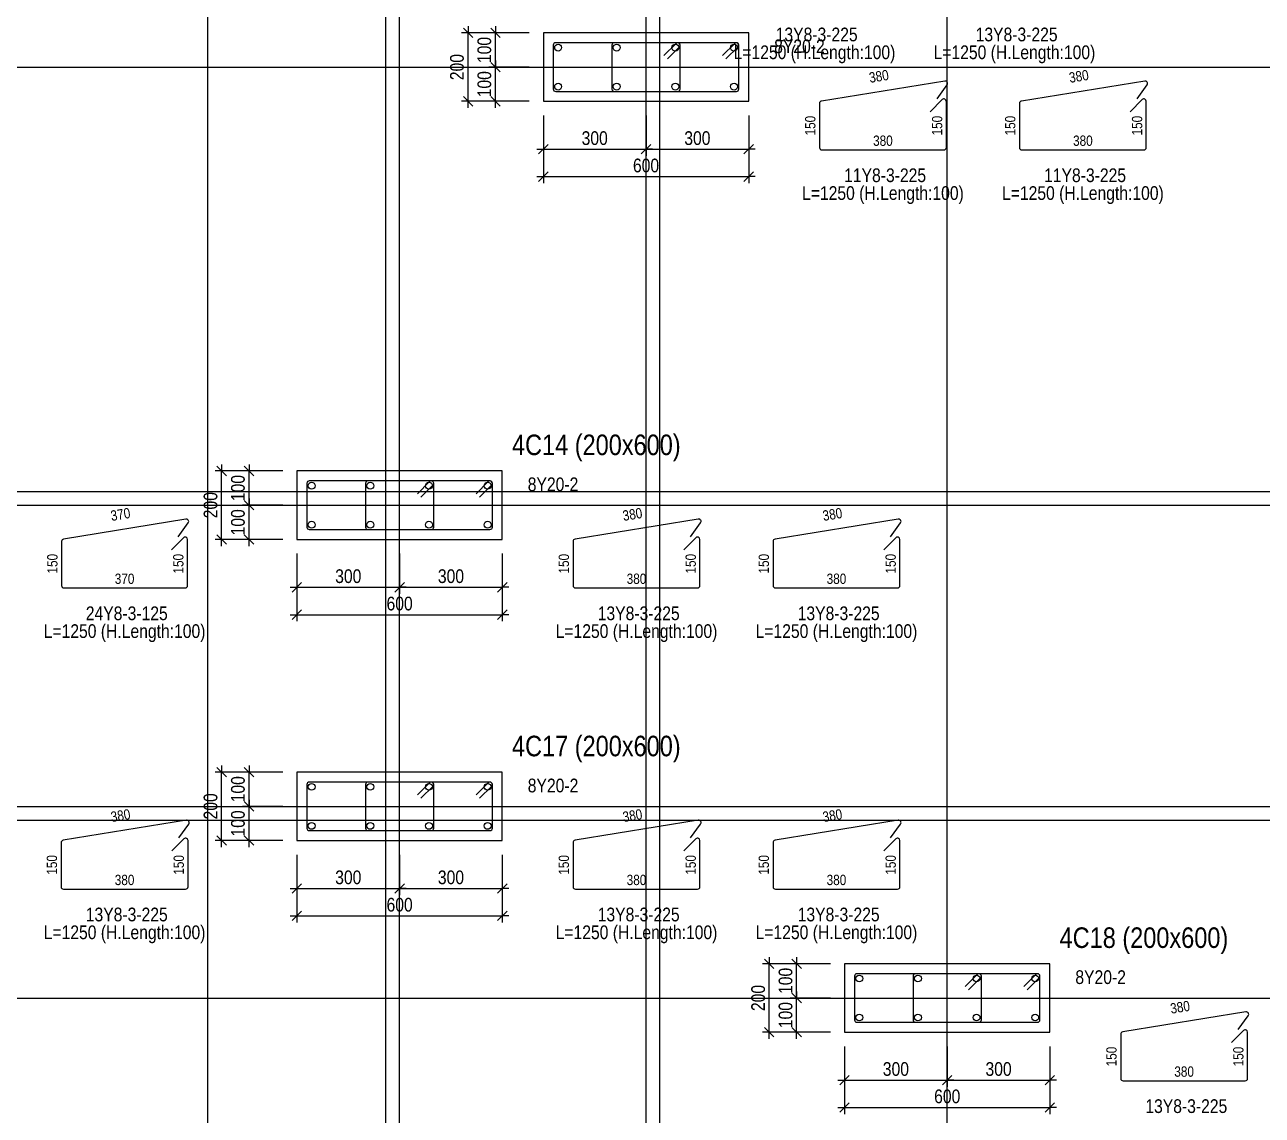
# Model space of a CAD drawing. Extents: x 0 to 206258, y -403073 to 0.
# Drawn here: x 115621 to 124661, y -75644 to -67678 of the extents above; entities that cross this region are included whole.
import ezdxf
from ezdxf.enums import TextEntityAlignment as Align
from ezdxf.lldxf.tags import DXFTag

# ---------------------------------------------------------------- set-up
doc = ezdxf.new("R2010")
doc.units = 0
doc.header["$LTSCALE"] = 1000
for name, color, linetype in [('Axis Line(Dir 1)', 8, 'CENTER2'), ('Axis Line(Dir 2)', 150, 'CENTER2'), ('Column Line(D)', 1, 'Continuous'), ('Dimension Line', 5, 'Continuous'), ('Link Line', 3, 'Continuous'), ('Rebar Length Text', 8, 'Continuous'), ('Rebar Line', 7, 'Continuous'), ('Top Rebar Label', 6, 'Continuous')]:
    doc.layers.add(name, color=color, linetype=linetype)
for name, color, linetype, true_color in [('Column Label(D)', 12, 'Continuous', 0xbd0000), ('Ghost Axis Line', 254, 'Continuous', 0xbebebe), ('Link Label', 94, 'Continuous', 0x008100), ('Link Length Text', 94, 'Continuous', 0x008100)]:
    doc.layers.add(name, color=color, linetype=linetype, true_color=true_color)
doc.styles.add('Column Label(D)', font='ARIALN.TTF', dxfattribs={"height": 150})
doc.styles.add('Dimension Text', font='ARIALN.TTF', dxfattribs={"height": 100})
doc.styles.add('Link Label', font='ARIALN.TTF', dxfattribs={"height": 100})
doc.styles.add('Link Length Text', font='ARIALN.TTF', dxfattribs={"height": 100})
doc.styles.add('Rebar Length Text', font='ARIALN.TTF', dxfattribs={"height": 75})
doc.styles.add('Top Rebar Label', font='ARIALN.TTF', dxfattribs={"height": 100})
tags = doc.linetypes.add('CENTER2', pattern=[1.125, 0.75, -0.125, 0.125, -0.125]).pattern_tags.tags
tags[10:11] = [DXFTag(74, 4), DXFTag(75, 0), DXFTag(340, '0'), DXFTag(46, 0.0), DXFTag(50, 0.0), DXFTag(44, 0.0), DXFTag(45, 0.0)]
tags[8:9] = [DXFTag(74, 4), DXFTag(75, 0), DXFTag(340, '0'), DXFTag(46, 0.0), DXFTag(50, 0.0), DXFTag(44, 0.0), DXFTag(45, 0.0)]
tags[6:7] = [DXFTag(74, 4), DXFTag(75, 0), DXFTag(340, '0'), DXFTag(46, 0.0), DXFTag(50, 0.0), DXFTag(44, 0.0), DXFTag(45, 0.0)]
tags[4:5] = [DXFTag(74, 4), DXFTag(75, 0), DXFTag(340, '0'), DXFTag(46, 0.0), DXFTag(50, 0.0), DXFTag(44, 0.0), DXFTag(45, 0.0)]
doc.dimstyles.new('COLUMNAPP', dxfattribs={"dimtxt": 100, "dimasz": 30, "dimexe": 48.3, "dimexo": 103.5, "dimgap": 30, "dimtad": 1, "dimtoh": 1, "dimdec": 1, "dimlfac": 0.4, "dimdsep": 46, "dimtxsty": 'Dimension Text', "dimblk": 'PCDIM_TICK', "dimcen": 0.09, "dimclrd": 5, "dimclre": 5, "dimclrt": 5, "dimadec": 1, "dimazin": 0, "dimtp": 1, "dimtm": 1, "dimtfac": 1, "dimtdec": 4, "dimtofl": 0, "dimtmove": 0, "dimatfit": 3, "dimfxl": 1, "dimtolj": 1, "dimtzin": 0, "dimarcsym": 0})

# ---------------------------------------------------------------- blocks, each defined once
blk = doc.blocks.new('PCDIM_TICK')
at = {"layer": 'Dimension Line', "color": 0, "transparency": 33554687}
for p, q in [((1.15, 1.15), (-1.15, -1.15)), ((1.61, 0), (0, 0))]:
    blk.add_line(p, q, dxfattribs=at)
blk = doc.blocks.new('*U1761')
at = {"layer": 'Dimension Line', "color": 5, "true_color": 0x0000ff, "transparency": 16777216}
for p, q in [((119409.7, -68341.2), (119409.7, -68636)), ((120159.7, -68341.2), (120159.7, -68636)), ((119409.7, -68587.7), (120159.7, -68587.7))]:
    blk.add_line(p, q, dxfattribs=at)
at = {"layer": 'Dimension Line', "color": 5, "true_color": 0x0000ff, "transparency": 16777216, "xscale": 30, "yscale": 30, "rotation": 180.0000000000004}
blk.add_blockref('PCDIM_TICK', (119409.7, -68587.7), dxfattribs=at)
at = {"layer": 'Dimension Line', "color": 5, "true_color": 0x0000ff, "transparency": 16777216, "xscale": 30, "yscale": 30}
blk.add_blockref('PCDIM_TICK', (120159.7, -68587.7), dxfattribs=at)
at = {"layer": 'Dimension Line', "color": 5, "true_color": 0x0000ff, "transparency": 16777216, "insert": (119784.7, -68557.7), "char_height": 100, "width": 181.501, "attachment_point": 8, "style": 'Dimension Text'}
blk.add_mtext('300', dxfattribs=at)
blk = doc.blocks.new('*U1762')
at = {"layer": 'Dimension Line', "color": 5, "true_color": 0x0000ff, "transparency": 16777216}
for p, q in [((120159.7, -68341.2), (120159.7, -68636)), ((120909.7, -68341.2), (120909.7, -68636)), ((120159.7, -68587.7), (120909.7, -68587.7))]:
    blk.add_line(p, q, dxfattribs=at)
at = {"layer": 'Dimension Line', "color": 5, "true_color": 0x0000ff, "transparency": 16777216, "xscale": 30, "yscale": 30, "rotation": 180.0000000000004}
blk.add_blockref('PCDIM_TICK', (120159.7, -68587.7), dxfattribs=at)
at = {"layer": 'Dimension Line', "color": 5, "true_color": 0x0000ff, "transparency": 16777216, "xscale": 30, "yscale": 30}
blk.add_blockref('PCDIM_TICK', (120909.7, -68587.7), dxfattribs=at)
at = {"layer": 'Dimension Line', "color": 5, "true_color": 0x0000ff, "transparency": 16777216, "insert": (120534.7, -68557.7), "char_height": 100, "width": 181.501, "attachment_point": 8, "style": 'Dimension Text'}
blk.add_mtext('300', dxfattribs=at)
blk = doc.blocks.new('*U1763')
at = {"layer": 'Dimension Line', "color": 5, "true_color": 0x0000ff, "transparency": 16777216}
for p, q in [((119409.7, -68341.2), (119409.7, -68836)), ((120909.7, -68341.2), (120909.7, -68836)), ((119409.7, -68787.7), (120909.7, -68787.7))]:
    blk.add_line(p, q, dxfattribs=at)
at = {"layer": 'Dimension Line', "color": 5, "true_color": 0x0000ff, "transparency": 16777216, "xscale": 30, "yscale": 30, "rotation": 180.0000000000004}
blk.add_blockref('PCDIM_TICK', (119409.7, -68787.7), dxfattribs=at)
at = {"layer": 'Dimension Line', "color": 5, "true_color": 0x0000ff, "transparency": 16777216, "xscale": 30, "yscale": 30}
blk.add_blockref('PCDIM_TICK', (120909.7, -68787.7), dxfattribs=at)
at = {"layer": 'Dimension Line', "color": 5, "true_color": 0x0000ff, "transparency": 16777216, "insert": (120159.7, -68757.7), "char_height": 100, "width": 181.97, "attachment_point": 8, "style": 'Dimension Text'}
blk.add_mtext('600', dxfattribs=at)
blk = doc.blocks.new('*U1764')
at = {"layer": 'Dimension Line', "color": 5, "true_color": 0x0000ff, "transparency": 16777216}
for p, q in [((119306.2, -67987.7), (119011.4, -67987.7)), ((119059.7, -68237.7), (119059.7, -67987.7)), ((119306.2, -68237.7), (119011.4, -68237.7))]:
    blk.add_line(p, q, dxfattribs=at)
at = {"layer": 'Dimension Line', "color": 5, "true_color": 0x0000ff, "transparency": 16777216, "xscale": 30, "yscale": 30}
for p, rotation in [((119059.7, -67987.7), 89.99999999999447), ((119059.7, -68237.7), 269.9999999999834)]:
    blk.add_blockref('PCDIM_TICK', p, dxfattribs=dict(at, rotation=rotation))
at = {"layer": 'Dimension Line', "color": 5, "true_color": 0x0000ff, "transparency": 16777216, "insert": (119029.7, -68112.7), "char_height": 100, "width": 173.928, "attachment_point": 8, "rotation": 90, "style": 'Dimension Text'}
blk.add_mtext('100', dxfattribs=at)
blk = doc.blocks.new('*U1765')
at = {"layer": 'Dimension Line', "color": 5, "true_color": 0x0000ff, "transparency": 16777216}
for p, q in [((119306.2, -67737.7), (119011.4, -67737.7)), ((119059.7, -67987.7), (119059.7, -67737.7)), ((119306.2, -67987.7), (119011.4, -67987.7))]:
    blk.add_line(p, q, dxfattribs=at)
at = {"layer": 'Dimension Line', "color": 5, "true_color": 0x0000ff, "transparency": 16777216, "xscale": 30, "yscale": 30}
for p, rotation in [((119059.7, -67737.7), 89.99999999999447), ((119059.7, -67987.7), 269.9999999999834)]:
    blk.add_blockref('PCDIM_TICK', p, dxfattribs=dict(at, rotation=rotation))
at = {"layer": 'Dimension Line', "color": 5, "true_color": 0x0000ff, "transparency": 16777216, "insert": (119029.7, -67862.7), "char_height": 100, "width": 173.928, "attachment_point": 8, "rotation": 90, "style": 'Dimension Text'}
blk.add_mtext('100', dxfattribs=at)
blk = doc.blocks.new('*U1766')
at = {"layer": 'Dimension Line', "color": 5, "true_color": 0x0000ff, "transparency": 16777216}
for p, q in [((119306.2, -67737.7), (118811.4, -67737.7)), ((118859.7, -68237.7), (118859.7, -67737.7)), ((119306.2, -68237.7), (118811.4, -68237.7))]:
    blk.add_line(p, q, dxfattribs=at)
at = {"layer": 'Dimension Line', "color": 5, "true_color": 0x0000ff, "transparency": 16777216, "xscale": 30, "yscale": 30}
for p, rotation in [((118859.7, -67737.7), 89.99999999999447), ((118859.7, -68237.7), 269.9999999999834)]:
    blk.add_blockref('PCDIM_TICK', p, dxfattribs=dict(at, rotation=rotation))
at = {"layer": 'Dimension Line', "color": 5, "true_color": 0x0000ff, "transparency": 16777216, "insert": (118829.7, -67987.7), "char_height": 100, "width": 182.775, "attachment_point": 8, "rotation": 90, "style": 'Dimension Text'}
blk.add_mtext('200', dxfattribs=at)
blk = doc.blocks.new('*U1773')
at = {"layer": 'Dimension Line', "color": 5, "true_color": 0x0000ff, "transparency": 16777216}
for p, q in [((117609.7, -71541.2), (117609.7, -71836)), ((118359.7, -71541.2), (118359.7, -71836)), ((117609.7, -71787.7), (118359.7, -71787.7))]:
    blk.add_line(p, q, dxfattribs=at)
at = {"layer": 'Dimension Line', "color": 5, "true_color": 0x0000ff, "transparency": 16777216, "xscale": 30, "yscale": 30, "rotation": 180.0000000000004}
blk.add_blockref('PCDIM_TICK', (117609.7, -71787.7), dxfattribs=at)
at = {"layer": 'Dimension Line', "color": 5, "true_color": 0x0000ff, "transparency": 16777216, "xscale": 30, "yscale": 30}
blk.add_blockref('PCDIM_TICK', (118359.7, -71787.7), dxfattribs=at)
at = {"layer": 'Dimension Line', "color": 5, "true_color": 0x0000ff, "transparency": 16777216, "insert": (117984.7, -71757.7), "char_height": 100, "width": 181.501, "attachment_point": 8, "style": 'Dimension Text'}
blk.add_mtext('300', dxfattribs=at)
blk = doc.blocks.new('*U1774')
at = {"layer": 'Dimension Line', "color": 5, "true_color": 0x0000ff, "transparency": 16777216}
for p, q in [((118359.7, -71541.2), (118359.7, -71836)), ((119109.7, -71541.2), (119109.7, -71836)), ((118359.7, -71787.7), (119109.7, -71787.7))]:
    blk.add_line(p, q, dxfattribs=at)
at = {"layer": 'Dimension Line', "color": 5, "true_color": 0x0000ff, "transparency": 16777216, "xscale": 30, "yscale": 30, "rotation": 180.0000000000004}
blk.add_blockref('PCDIM_TICK', (118359.7, -71787.7), dxfattribs=at)
at = {"layer": 'Dimension Line', "color": 5, "true_color": 0x0000ff, "transparency": 16777216, "xscale": 30, "yscale": 30}
blk.add_blockref('PCDIM_TICK', (119109.7, -71787.7), dxfattribs=at)
at = {"layer": 'Dimension Line', "color": 5, "true_color": 0x0000ff, "transparency": 16777216, "insert": (118734.7, -71757.7), "char_height": 100, "width": 181.501, "attachment_point": 8, "style": 'Dimension Text'}
blk.add_mtext('300', dxfattribs=at)
blk = doc.blocks.new('*U1775')
at = {"layer": 'Dimension Line', "color": 5, "true_color": 0x0000ff, "transparency": 16777216}
for p, q in [((117609.7, -71541.2), (117609.7, -72036)), ((119109.7, -71541.2), (119109.7, -72036)), ((117609.7, -71987.7), (119109.7, -71987.7))]:
    blk.add_line(p, q, dxfattribs=at)
at = {"layer": 'Dimension Line', "color": 5, "true_color": 0x0000ff, "transparency": 16777216, "xscale": 30, "yscale": 30, "rotation": 180.0000000000004}
blk.add_blockref('PCDIM_TICK', (117609.7, -71987.7), dxfattribs=at)
at = {"layer": 'Dimension Line', "color": 5, "true_color": 0x0000ff, "transparency": 16777216, "xscale": 30, "yscale": 30}
blk.add_blockref('PCDIM_TICK', (119109.7, -71987.7), dxfattribs=at)
at = {"layer": 'Dimension Line', "color": 5, "true_color": 0x0000ff, "transparency": 16777216, "insert": (118359.7, -71957.7), "char_height": 100, "width": 181.97, "attachment_point": 8, "style": 'Dimension Text'}
blk.add_mtext('600', dxfattribs=at)
blk = doc.blocks.new('*U1776')
at = {"layer": 'Dimension Line', "color": 5, "true_color": 0x0000ff, "transparency": 16777216}
for p, q in [((117506.2, -71187.7), (117211.4, -71187.7)), ((117259.7, -71437.7), (117259.7, -71187.7)), ((117506.2, -71437.7), (117211.4, -71437.7))]:
    blk.add_line(p, q, dxfattribs=at)
at = {"layer": 'Dimension Line', "color": 5, "true_color": 0x0000ff, "transparency": 16777216, "xscale": 30, "yscale": 30}
for p, rotation in [((117259.7, -71187.7), 89.99999999999447), ((117259.7, -71437.7), 269.9999999999834)]:
    blk.add_blockref('PCDIM_TICK', p, dxfattribs=dict(at, rotation=rotation))
at = {"layer": 'Dimension Line', "color": 5, "true_color": 0x0000ff, "transparency": 16777216, "insert": (117229.7, -71312.7), "char_height": 100, "width": 173.928, "attachment_point": 8, "rotation": 90, "style": 'Dimension Text'}
blk.add_mtext('100', dxfattribs=at)
blk = doc.blocks.new('*U1777')
at = {"layer": 'Dimension Line', "color": 5, "true_color": 0x0000ff, "transparency": 16777216}
for p, q in [((117506.2, -70937.7), (117211.4, -70937.7)), ((117259.7, -71187.7), (117259.7, -70937.7)), ((117506.2, -71187.7), (117211.4, -71187.7))]:
    blk.add_line(p, q, dxfattribs=at)
at = {"layer": 'Dimension Line', "color": 5, "true_color": 0x0000ff, "transparency": 16777216, "xscale": 30, "yscale": 30}
for p, rotation in [((117259.7, -70937.7), 89.99999999999447), ((117259.7, -71187.7), 269.9999999999834)]:
    blk.add_blockref('PCDIM_TICK', p, dxfattribs=dict(at, rotation=rotation))
at = {"layer": 'Dimension Line', "color": 5, "true_color": 0x0000ff, "transparency": 16777216, "insert": (117229.7, -71062.7), "char_height": 100, "width": 173.928, "attachment_point": 8, "rotation": 90, "style": 'Dimension Text'}
blk.add_mtext('100', dxfattribs=at)
blk = doc.blocks.new('*U1778')
at = {"layer": 'Dimension Line', "color": 5, "true_color": 0x0000ff, "transparency": 16777216}
for p, q in [((117506.2, -70937.7), (117011.4, -70937.7)), ((117059.7, -71437.7), (117059.7, -70937.7)), ((117506.2, -71437.7), (117011.4, -71437.7))]:
    blk.add_line(p, q, dxfattribs=at)
at = {"layer": 'Dimension Line', "color": 5, "true_color": 0x0000ff, "transparency": 16777216, "xscale": 30, "yscale": 30}
for p, rotation in [((117059.7, -70937.7), 89.99999999999447), ((117059.7, -71437.7), 269.9999999999834)]:
    blk.add_blockref('PCDIM_TICK', p, dxfattribs=dict(at, rotation=rotation))
at = {"layer": 'Dimension Line', "color": 5, "true_color": 0x0000ff, "transparency": 16777216, "insert": (117029.7, -71187.7), "char_height": 100, "width": 182.775, "attachment_point": 8, "rotation": 90, "style": 'Dimension Text'}
blk.add_mtext('200', dxfattribs=at)
blk = doc.blocks.new('*U1785')
at = {"layer": 'Dimension Line', "color": 5, "true_color": 0x0000ff, "transparency": 16777216}
for p, q in [((117609.7, -73741.2), (117609.7, -74036)), ((118359.7, -73741.2), (118359.7, -74036)), ((117609.7, -73987.7), (118359.7, -73987.7))]:
    blk.add_line(p, q, dxfattribs=at)
at = {"layer": 'Dimension Line', "color": 5, "true_color": 0x0000ff, "transparency": 16777216, "xscale": 30, "yscale": 30, "rotation": 180.0000000000004}
blk.add_blockref('PCDIM_TICK', (117609.7, -73987.7), dxfattribs=at)
at = {"layer": 'Dimension Line', "color": 5, "true_color": 0x0000ff, "transparency": 16777216, "xscale": 30, "yscale": 30}
blk.add_blockref('PCDIM_TICK', (118359.7, -73987.7), dxfattribs=at)
at = {"layer": 'Dimension Line', "color": 5, "true_color": 0x0000ff, "transparency": 16777216, "insert": (117984.7, -73957.7), "char_height": 100, "width": 181.501, "attachment_point": 8, "style": 'Dimension Text'}
blk.add_mtext('300', dxfattribs=at)
blk = doc.blocks.new('*U1786')
at = {"layer": 'Dimension Line', "color": 5, "true_color": 0x0000ff, "transparency": 16777216}
for p, q in [((118359.7, -73741.2), (118359.7, -74036)), ((119109.7, -73741.2), (119109.7, -74036)), ((118359.7, -73987.7), (119109.7, -73987.7))]:
    blk.add_line(p, q, dxfattribs=at)
at = {"layer": 'Dimension Line', "color": 5, "true_color": 0x0000ff, "transparency": 16777216, "xscale": 30, "yscale": 30, "rotation": 180.0000000000004}
blk.add_blockref('PCDIM_TICK', (118359.7, -73987.7), dxfattribs=at)
at = {"layer": 'Dimension Line', "color": 5, "true_color": 0x0000ff, "transparency": 16777216, "xscale": 30, "yscale": 30}
blk.add_blockref('PCDIM_TICK', (119109.7, -73987.7), dxfattribs=at)
at = {"layer": 'Dimension Line', "color": 5, "true_color": 0x0000ff, "transparency": 16777216, "insert": (118734.7, -73957.7), "char_height": 100, "width": 181.501, "attachment_point": 8, "style": 'Dimension Text'}
blk.add_mtext('300', dxfattribs=at)
blk = doc.blocks.new('*U1787')
at = {"layer": 'Dimension Line', "color": 5, "true_color": 0x0000ff, "transparency": 16777216}
for p, q in [((117609.7, -73741.2), (117609.7, -74236)), ((119109.7, -73741.2), (119109.7, -74236)), ((117609.7, -74187.7), (119109.7, -74187.7))]:
    blk.add_line(p, q, dxfattribs=at)
at = {"layer": 'Dimension Line', "color": 5, "true_color": 0x0000ff, "transparency": 16777216, "xscale": 30, "yscale": 30, "rotation": 180.0000000000004}
blk.add_blockref('PCDIM_TICK', (117609.7, -74187.7), dxfattribs=at)
at = {"layer": 'Dimension Line', "color": 5, "true_color": 0x0000ff, "transparency": 16777216, "xscale": 30, "yscale": 30}
blk.add_blockref('PCDIM_TICK', (119109.7, -74187.7), dxfattribs=at)
at = {"layer": 'Dimension Line', "color": 5, "true_color": 0x0000ff, "transparency": 16777216, "insert": (118359.7, -74157.7), "char_height": 100, "width": 181.97, "attachment_point": 8, "style": 'Dimension Text'}
blk.add_mtext('600', dxfattribs=at)
blk = doc.blocks.new('*U1788')
at = {"layer": 'Dimension Line', "color": 5, "true_color": 0x0000ff, "transparency": 16777216}
for p, q in [((117506.2, -73387.7), (117211.4, -73387.7)), ((117259.7, -73637.7), (117259.7, -73387.7)), ((117506.2, -73637.7), (117211.4, -73637.7))]:
    blk.add_line(p, q, dxfattribs=at)
at = {"layer": 'Dimension Line', "color": 5, "true_color": 0x0000ff, "transparency": 16777216, "xscale": 30, "yscale": 30}
for p, rotation in [((117259.7, -73387.7), 89.99999999999447), ((117259.7, -73637.7), 269.9999999999834)]:
    blk.add_blockref('PCDIM_TICK', p, dxfattribs=dict(at, rotation=rotation))
at = {"layer": 'Dimension Line', "color": 5, "true_color": 0x0000ff, "transparency": 16777216, "insert": (117229.7, -73512.7), "char_height": 100, "width": 173.928, "attachment_point": 8, "rotation": 90, "style": 'Dimension Text'}
blk.add_mtext('100', dxfattribs=at)
blk = doc.blocks.new('*U1789')
at = {"layer": 'Dimension Line', "color": 5, "true_color": 0x0000ff, "transparency": 16777216}
for p, q in [((117506.2, -73137.7), (117211.4, -73137.7)), ((117259.7, -73387.7), (117259.7, -73137.7)), ((117506.2, -73387.7), (117211.4, -73387.7))]:
    blk.add_line(p, q, dxfattribs=at)
at = {"layer": 'Dimension Line', "color": 5, "true_color": 0x0000ff, "transparency": 16777216, "xscale": 30, "yscale": 30}
for p, rotation in [((117259.7, -73137.7), 89.99999999999447), ((117259.7, -73387.7), 269.9999999999834)]:
    blk.add_blockref('PCDIM_TICK', p, dxfattribs=dict(at, rotation=rotation))
at = {"layer": 'Dimension Line', "color": 5, "true_color": 0x0000ff, "transparency": 16777216, "insert": (117229.7, -73262.7), "char_height": 100, "width": 173.928, "attachment_point": 8, "rotation": 90, "style": 'Dimension Text'}
blk.add_mtext('100', dxfattribs=at)
blk = doc.blocks.new('*U1790')
at = {"layer": 'Dimension Line', "color": 5, "true_color": 0x0000ff, "transparency": 16777216}
for p, q in [((117506.2, -73137.7), (117011.4, -73137.7)), ((117059.7, -73637.7), (117059.7, -73137.7)), ((117506.2, -73637.7), (117011.4, -73637.7))]:
    blk.add_line(p, q, dxfattribs=at)
at = {"layer": 'Dimension Line', "color": 5, "true_color": 0x0000ff, "transparency": 16777216, "xscale": 30, "yscale": 30}
for p, rotation in [((117059.7, -73137.7), 89.99999999999447), ((117059.7, -73637.7), 269.9999999999834)]:
    blk.add_blockref('PCDIM_TICK', p, dxfattribs=dict(at, rotation=rotation))
at = {"layer": 'Dimension Line', "color": 5, "true_color": 0x0000ff, "transparency": 16777216, "insert": (117029.7, -73387.7), "char_height": 100, "width": 182.775, "attachment_point": 8, "rotation": 90, "style": 'Dimension Text'}
blk.add_mtext('200', dxfattribs=at)
blk = doc.blocks.new('*U1791')
at = {"layer": 'Dimension Line', "color": 5, "true_color": 0x0000ff, "transparency": 16777216}
for p, q in [((121609.7, -75141.2), (121609.7, -75436)), ((122359.7, -75141.2), (122359.7, -75436)), ((121609.7, -75387.7), (122359.7, -75387.7))]:
    blk.add_line(p, q, dxfattribs=at)
at = {"layer": 'Dimension Line', "color": 5, "true_color": 0x0000ff, "transparency": 16777216, "xscale": 30, "yscale": 30, "rotation": 180.0000000000004}
blk.add_blockref('PCDIM_TICK', (121609.7, -75387.7), dxfattribs=at)
at = {"layer": 'Dimension Line', "color": 5, "true_color": 0x0000ff, "transparency": 16777216, "xscale": 30, "yscale": 30}
blk.add_blockref('PCDIM_TICK', (122359.7, -75387.7), dxfattribs=at)
at = {"layer": 'Dimension Line', "color": 5, "true_color": 0x0000ff, "transparency": 16777216, "insert": (121984.7, -75357.7), "char_height": 100, "width": 181.501, "attachment_point": 8, "style": 'Dimension Text'}
blk.add_mtext('300', dxfattribs=at)
blk = doc.blocks.new('*U1792')
at = {"layer": 'Dimension Line', "color": 5, "true_color": 0x0000ff, "transparency": 16777216}
for p, q in [((122359.7, -75141.2), (122359.7, -75436)), ((123109.7, -75141.2), (123109.7, -75436)), ((122359.7, -75387.7), (123109.7, -75387.7))]:
    blk.add_line(p, q, dxfattribs=at)
at = {"layer": 'Dimension Line', "color": 5, "true_color": 0x0000ff, "transparency": 16777216, "xscale": 30, "yscale": 30, "rotation": 180.0000000000004}
blk.add_blockref('PCDIM_TICK', (122359.7, -75387.7), dxfattribs=at)
at = {"layer": 'Dimension Line', "color": 5, "true_color": 0x0000ff, "transparency": 16777216, "xscale": 30, "yscale": 30}
blk.add_blockref('PCDIM_TICK', (123109.7, -75387.7), dxfattribs=at)
at = {"layer": 'Dimension Line', "color": 5, "true_color": 0x0000ff, "transparency": 16777216, "insert": (122734.7, -75357.7), "char_height": 100, "width": 181.501, "attachment_point": 8, "style": 'Dimension Text'}
blk.add_mtext('300', dxfattribs=at)
blk = doc.blocks.new('*U1793')
at = {"layer": 'Dimension Line', "color": 5, "true_color": 0x0000ff, "transparency": 16777216}
for p, q in [((121609.7, -75141.2), (121609.7, -75636)), ((123109.7, -75141.2), (123109.7, -75636)), ((121609.7, -75587.7), (123109.7, -75587.7))]:
    blk.add_line(p, q, dxfattribs=at)
at = {"layer": 'Dimension Line', "color": 5, "true_color": 0x0000ff, "transparency": 16777216, "xscale": 30, "yscale": 30, "rotation": 180.0000000000004}
blk.add_blockref('PCDIM_TICK', (121609.7, -75587.7), dxfattribs=at)
at = {"layer": 'Dimension Line', "color": 5, "true_color": 0x0000ff, "transparency": 16777216, "xscale": 30, "yscale": 30}
blk.add_blockref('PCDIM_TICK', (123109.7, -75587.7), dxfattribs=at)
at = {"layer": 'Dimension Line', "color": 5, "true_color": 0x0000ff, "transparency": 16777216, "insert": (122359.7, -75557.7), "char_height": 100, "width": 181.97, "attachment_point": 8, "style": 'Dimension Text'}
blk.add_mtext('600', dxfattribs=at)
blk = doc.blocks.new('*U1794')
at = {"layer": 'Dimension Line', "color": 5, "true_color": 0x0000ff, "transparency": 16777216}
for p, q in [((121506.2, -74787.7), (121211.4, -74787.7)), ((121259.7, -75037.7), (121259.7, -74787.7)), ((121506.2, -75037.7), (121211.4, -75037.7))]:
    blk.add_line(p, q, dxfattribs=at)
at = {"layer": 'Dimension Line', "color": 5, "true_color": 0x0000ff, "transparency": 16777216, "xscale": 30, "yscale": 30}
for p, rotation in [((121259.7, -74787.7), 89.99999999999447), ((121259.7, -75037.7), 269.9999999999834)]:
    blk.add_blockref('PCDIM_TICK', p, dxfattribs=dict(at, rotation=rotation))
at = {"layer": 'Dimension Line', "color": 5, "true_color": 0x0000ff, "transparency": 16777216, "insert": (121229.7, -74912.7), "char_height": 100, "width": 173.928, "attachment_point": 8, "rotation": 90, "style": 'Dimension Text'}
blk.add_mtext('100', dxfattribs=at)
blk = doc.blocks.new('*U1795')
at = {"layer": 'Dimension Line', "color": 5, "true_color": 0x0000ff, "transparency": 16777216}
for p, q in [((121506.2, -74537.7), (121211.4, -74537.7)), ((121259.7, -74787.7), (121259.7, -74537.7)), ((121506.2, -74787.7), (121211.4, -74787.7))]:
    blk.add_line(p, q, dxfattribs=at)
at = {"layer": 'Dimension Line', "color": 5, "true_color": 0x0000ff, "transparency": 16777216, "xscale": 30, "yscale": 30}
for p, rotation in [((121259.7, -74537.7), 89.99999999999447), ((121259.7, -74787.7), 269.9999999999834)]:
    blk.add_blockref('PCDIM_TICK', p, dxfattribs=dict(at, rotation=rotation))
at = {"layer": 'Dimension Line', "color": 5, "true_color": 0x0000ff, "transparency": 16777216, "insert": (121229.7, -74662.7), "char_height": 100, "width": 173.928, "attachment_point": 8, "rotation": 90, "style": 'Dimension Text'}
blk.add_mtext('100', dxfattribs=at)
blk = doc.blocks.new('*U1796')
at = {"layer": 'Dimension Line', "color": 5, "true_color": 0x0000ff, "transparency": 16777216}
for p, q in [((121506.2, -74537.7), (121011.4, -74537.7)), ((121059.7, -75037.7), (121059.7, -74537.7)), ((121506.2, -75037.7), (121011.4, -75037.7))]:
    blk.add_line(p, q, dxfattribs=at)
at = {"layer": 'Dimension Line', "color": 5, "true_color": 0x0000ff, "transparency": 16777216, "xscale": 30, "yscale": 30}
for p, rotation in [((121059.7, -74537.7), 89.99999999999447), ((121059.7, -75037.7), 269.9999999999834)]:
    blk.add_blockref('PCDIM_TICK', p, dxfattribs=dict(at, rotation=rotation))
at = {"layer": 'Dimension Line', "color": 5, "true_color": 0x0000ff, "transparency": 16777216, "insert": (121029.7, -74787.7), "char_height": 100, "width": 182.775, "attachment_point": 8, "rotation": 90, "style": 'Dimension Text'}
blk.add_mtext('200', dxfattribs=at)

msp = doc.modelspace()

# ---------------------------------------------------------------- linework, layer by layer
at = {"layer": 'Axis Line(Dir 1)', "transparency": 33554687}
for points in [[(111159.747, -67987.707), (128959.747, -67987.707)], [(111159.747, -71187.707), (128959.747, -71187.707)], [(111159.747, -73387.707), (128959.747, -73387.707)], [(111159.747, -74787.707), (128959.747, -74787.707)]]:
    msp.add_lwpolyline(points, dxfattribs=at)
at = {"layer": 'Axis Line(Dir 2)', "transparency": 33554687}
for points in [[(116959.747, -82587.707), (116959.747, -58787.707)], [(118359.747, -82587.707), (118359.747, -58787.707)], [(120159.747, -82587.707), (120159.747, -58787.707)], [(122359.747, -82587.707), (122359.747, -58787.707)]]:
    msp.add_lwpolyline(points, dxfattribs=at)
at = {"layer": 'Column Line(D)', "transparency": 33554687}
for points in [[(120909.747, -68237.707), (120909.747, -67737.707), (119409.747, -67737.707), (119409.747, -68237.707)], [(119109.747, -71437.707), (119109.747, -70937.707), (117609.747, -70937.707), (117609.747, -71437.707)], [(119109.747, -73637.707), (119109.747, -73137.707), (117609.747, -73137.707), (117609.747, -73637.707)], [(123109.747, -75037.707), (123109.747, -74537.707), (121609.747, -74537.707), (121609.747, -75037.707)]]:
    msp.add_lwpolyline(points, close=True, dxfattribs=at)
at = {"layer": 'Ghost Axis Line', "transparency": 33554687}
for points in [[(118259.747, -82587.707), (118259.747, -58787.707)], [(120259.747, -82587.707), (120259.747, -58787.707)], [(111159.747, -71087.707), (128959.747, -71087.707)], [(111159.747, -73487.707), (128959.747, -73487.707)]]:
    msp.add_lwpolyline(points, dxfattribs=at)
at = {"layer": 'Link Line', "transparency": 33554687}
for points in [[(120315.399, -67928.469), (120403.788, -67840.081, 0.66817864), (120391.413, -67810.207), (119499.747, -67810.207, 0.41421356), (119482.247, -67827.707), (119482.247, -68147.707, 0.41421356), (119499.747, -68165.207), (120391.413, -68165.207, 0.41421356), (120408.913, -68147.707), (120408.913, -67827.707, 0.66817864), (120379.039, -67815.332), (120290.651, -67903.721)], [(120743.733, -67928.469), (120832.121, -67840.081, 0.66817864), (120819.747, -67810.207), (119928.08, -67810.207, 0.41421356), (119910.58, -67827.707), (119910.58, -68147.707, 0.41421356), (119928.08, -68165.207), (120819.747, -68165.207, 0.41421356), (120837.247, -68147.707), (120837.247, -67827.707, 0.66817864), (120807.372, -67815.332), (120718.984, -67903.721)], [(122285.328, -68218.523), (122358.457, -68117.147, 0.66817864), (122341.468, -68089.634), (121441.412, -68235.326, 0.3679544), (121426.708, -68252.602), (121426.708, -68575.207, 0.41421356), (121444.208, -68592.707), (122335.875, -68592.707, 0.41421356), (122353.375, -68575.207), (122353.375, -68237.707, 0.66817864), (122323.5, -68225.332), (122235.112, -68313.721)], [(123745.918, -68218.523), (123819.047, -68117.147, 0.66817864), (123802.058, -68089.634), (122902.001, -68235.326, 0.3679544), (122887.298, -68252.602), (122887.298, -68575.207, 0.41421356), (122904.798, -68592.707), (123796.464, -68592.707, 0.41421356), (123813.964, -68575.207), (123813.964, -68237.707, 0.66817864), (123784.09, -68225.332), (123695.702, -68313.721)], [(118515.399, -71128.469), (118603.788, -71040.081, 0.66817864), (118591.413, -71010.207), (117699.747, -71010.207, 0.41421356), (117682.247, -71027.707), (117682.247, -71347.707, 0.41421356), (117699.747, -71365.207), (118591.413, -71365.207, 0.41421356), (118608.913, -71347.707), (118608.913, -71027.707, 0.66817864), (118579.039, -71015.332), (118490.651, -71103.721)], [(118943.733, -71128.469), (119032.121, -71040.081, 0.66817864), (119019.747, -71010.207), (118128.08, -71010.207, 0.41421356), (118110.58, -71027.707), (118110.58, -71347.707, 0.41421356), (118128.08, -71365.207), (119019.747, -71365.207, 0.41421356), (119037.247, -71347.707), (119037.247, -71027.707, 0.66817864), (119007.372, -71015.332), (118918.984, -71103.721)], [(116742.649, -71418.615), (116815.662, -71317.155, 0.66817864), (116798.642, -71289.661), (115905.315, -71435.312, 0.36763005), (115890.631, -71452.584), (115890.631, -71775.207, 0.41421356), (115908.131, -71792.707), (116793.131, -71792.707, 0.41421356), (116810.631, -71775.207), (116810.631, -71437.707, 0.66817864), (116780.757, -71425.332), (116692.369, -71513.721)], [(120485.328, -71418.523), (120558.457, -71317.147, 0.66817864), (120541.468, -71289.634), (119641.412, -71435.326, 0.3679544), (119626.708, -71452.602), (119626.708, -71775.207, 0.41421356), (119644.208, -71792.707), (120535.875, -71792.707, 0.41421356), (120553.375, -71775.207), (120553.375, -71437.707, 0.66817864), (120523.5, -71425.332), (120435.112, -71513.721)], [(121945.918, -71418.523), (122019.047, -71317.147, 0.66817864), (122002.058, -71289.634), (121102.002, -71435.326, 0.3679544), (121087.298, -71452.602), (121087.298, -71775.207, 0.41421356), (121104.798, -71792.707), (121996.465, -71792.707, 0.41421356), (122013.965, -71775.207), (122013.965, -71437.707, 0.66817864), (121984.09, -71425.332), (121895.702, -71513.721)], [(118515.399, -73328.469), (118603.788, -73240.081, 0.66817864), (118591.413, -73210.207), (117699.747, -73210.207, 0.41421356), (117682.247, -73227.707), (117682.247, -73547.707, 0.41421356), (117699.747, -73565.207), (118591.413, -73565.207, 0.41421356), (118608.913, -73547.707), (118608.913, -73227.707, 0.66817864), (118579.039, -73215.332), (118490.651, -73303.721)], [(118943.733, -73328.469), (119032.121, -73240.081, 0.66817864), (119019.747, -73210.207), (118128.08, -73210.207, 0.41421356), (118110.58, -73227.707), (118110.58, -73547.707, 0.41421356), (118128.08, -73565.207), (119019.747, -73565.207, 0.41421356), (119037.247, -73547.707), (119037.247, -73227.707, 0.66817864), (119007.372, -73215.332), (118918.984, -73303.721)], [(116745.918, -73618.523), (116819.047, -73517.147, 0.66817864), (116802.058, -73489.634), (115902.002, -73635.326, 0.3679544), (115887.298, -73652.602), (115887.298, -73975.207, 0.41421356), (115904.798, -73992.707), (116796.465, -73992.707, 0.41421356), (116813.965, -73975.207), (116813.965, -73637.707, 0.66817864), (116784.09, -73625.332), (116695.702, -73713.721)], [(120485.328, -73618.523), (120558.457, -73517.147, 0.66817864), (120541.468, -73489.634), (119641.412, -73635.326, 0.3679544), (119626.708, -73652.602), (119626.708, -73975.207, 0.41421356), (119644.208, -73992.707), (120535.875, -73992.707, 0.41421356), (120553.375, -73975.207), (120553.375, -73637.707, 0.66817864), (120523.5, -73625.332), (120435.112, -73713.721)], [(121945.918, -73618.523), (122019.047, -73517.147, 0.66817864), (122002.058, -73489.634), (121102.002, -73635.326, 0.3679544), (121087.298, -73652.602), (121087.298, -73975.207, 0.41421356), (121104.798, -73992.707), (121996.465, -73992.707, 0.41421356), (122013.965, -73975.207), (122013.965, -73637.707, 0.66817864), (121984.09, -73625.332), (121895.702, -73713.721)], [(122515.399, -74728.469), (122603.788, -74640.081, 0.66817864), (122591.413, -74610.207), (121699.747, -74610.207, 0.41421356), (121682.247, -74627.707), (121682.247, -74947.707, 0.41421356), (121699.747, -74965.207), (122591.413, -74965.207, 0.41421356), (122608.913, -74947.707), (122608.913, -74627.707, 0.66817864), (122579.039, -74615.332), (122490.651, -74703.721)], [(122943.733, -74728.469), (123032.121, -74640.081, 0.66817864), (123019.747, -74610.207), (122128.08, -74610.207, 0.41421356), (122110.58, -74627.707), (122110.58, -74947.707, 0.41421356), (122128.08, -74965.207), (123019.747, -74965.207, 0.41421356), (123037.247, -74947.707), (123037.247, -74627.707, 0.66817864), (123007.372, -74615.332), (122918.984, -74703.721)], [(124485.328, -75018.523), (124558.457, -74917.147, 0.66817864), (124541.468, -74889.634), (123641.412, -75035.326, 0.3679544), (123626.708, -75052.602), (123626.708, -75375.207, 0.41421356), (123644.208, -75392.707), (124535.875, -75392.707, 0.41421356), (124553.375, -75375.207), (124553.375, -75037.707, 0.66817864), (124523.5, -75025.332), (124435.112, -75113.721)]]:
    msp.add_lwpolyline(points, format="xyb", dxfattribs=at)
at = {"layer": 'Rebar Line', "transparency": 33554687}
for centre in [(119517.247, -67845.207), (119945.58, -67845.207), (120373.913, -67845.207), (120802.247, -67845.207), (119517.247, -68130.207), (119945.58, -68130.207), (120373.913, -68130.207), (120802.247, -68130.207), (117717.247, -71045.207), (118145.58, -71045.207), (118573.913, -71045.207), (119002.247, -71045.207), (117717.247, -71330.207), (118145.58, -71330.207), (118573.913, -71330.207), (119002.247, -71330.207), (117717.247, -73245.207), (118145.58, -73245.207), (118573.913, -73245.207), (119002.247, -73245.207), (117717.247, -73530.207), (118145.58, -73530.207), (118573.913, -73530.207), (119002.247, -73530.207), (121717.247, -74645.207), (122145.58, -74645.207), (122573.913, -74645.207), (123002.247, -74645.207), (121717.247, -74930.207), (122145.58, -74930.207), (122573.913, -74930.207), (123002.247, -74930.207)]:
    msp.add_circle(centre, 25, dxfattribs=at)

# ---------------------------------------------------------------- texts
at = {"layer": 'Column Label(D)', "transparency": 33554687, "style": 'Column Label(D)'}
for s, p in [('4C14 (200x600)', (119180.457, -70866.996)), ('4C17 (200x600)', (119180.457, -73066.996)), ('4C18 (200x600)', (123180.457, -74466.996))]:
    msp.add_text(s, height=150, dxfattribs=at).set_placement(p, align=Align.BOTTOM_LEFT)
at = {"layer": 'Link Label', "transparency": 33554687, "style": 'Link Label'}
for s, p in [(' 13Y8-3-225', (121390.042, -67799.374)), (' 13Y8-3-225', (122850.631, -67799.374)), (' 11Y8-3-225', (121890.042, -68827.707)), (' 11Y8-3-225', (123350.631, -68827.707)), (' 24Y8-3-125', (116350.631, -72027.707)), (' 13Y8-3-225', (120090.042, -72027.707)), (' 13Y8-3-225', (121550.632, -72027.707)), (' 13Y8-3-225', (116350.631, -74227.707)), (' 13Y8-3-225', (120090.042, -74227.707)), (' 13Y8-3-225', (121550.632, -74227.707)), (' 13Y8-3-225', (124090.042, -75627.707))]:
    msp.add_text(s, height=100, dxfattribs=at).set_placement(p, align=Align.CENTER)
at = {"layer": 'Link Length Text', "transparency": 33554687, "style": 'Link Length Text'}
for p in [(121390.042, -67929.374), (122850.631, -67929.374), (121890.042, -68957.707), (123350.631, -68957.707), (116350.631, -72157.707), (120090.042, -72157.707), (121550.632, -72157.707), (116350.631, -74357.707), (120090.042, -74357.707), (121550.632, -74357.707)]:
    msp.add_text('L=1250 (H.Length:100)', height=100, dxfattribs=at).set_placement(p, align=Align.CENTER)
at = {"layer": 'Rebar Length Text', "transparency": 33554687, "style": 'Rebar Length Text'}
for s, rotation, p in [('380', 9.1947432, (121866.381, -68091.537)), ('380', 9.1947432, (123326.97, -68091.537)), ('150', 90, (121396.708, -68415.207)), ('150', 90, (122323.375, -68415.207)), ('150', 90, (122857.298, -68415.207)), ('150', 90, (123783.964, -68415.207)), ('370', 9.2602215, (116326.808, -71291.591)), ('380', 9.1947432, (120066.381, -71291.537)), ('380', 9.1947432, (121526.971, -71291.537)), ('150', 90, (115860.631, -71615.207)), ('150', 90, (116780.631, -71615.207)), ('150', 90, (119596.708, -71615.207)), ('150', 90, (120523.375, -71615.207)), ('150', 90, (121057.298, -71615.207)), ('150', 90, (121983.965, -71615.207)), ('380', 9.1947432, (116326.971, -73491.537)), ('380', 9.1947432, (120066.381, -73491.537)), ('380', 9.1947432, (121526.971, -73491.537)), ('150', 90, (115857.298, -73815.207)), ('150', 90, (116783.965, -73815.207)), ('150', 90, (119596.708, -73815.207)), ('150', 90, (120523.375, -73815.207)), ('150', 90, (121057.298, -73815.207)), ('150', 90, (121983.965, -73815.207)), ('380', 9.1947432, (124066.381, -74891.537)), ('150', 90, (123596.708, -75215.207)), ('150', 90, (124523.375, -75215.207))]:
    msp.add_text(s, height=75, rotation=rotation, dxfattribs=at).set_placement(p, align=Align.CENTER)
for s, p in [('380', (121890.042, -68562.707)), ('380', (123350.631, -68562.707)), ('370', (116350.631, -71762.707)), ('380', (120090.042, -71762.707)), ('380', (121550.632, -71762.707)), ('380', (116350.631, -73962.707)), ('380', (120090.042, -73962.707)), ('380', (121550.632, -73962.707)), ('380', (124090.042, -75362.707))]:
    msp.add_text(s, height=75, dxfattribs=at).set_placement(p, align=Align.CENTER)
at = {"layer": 'Top Rebar Label', "transparency": 33554687, "style": 'Top Rebar Label'}
for p in [(121063.791, -67915.433), (119263.791, -71115.433), (119263.791, -73315.433), (123263.791, -74715.433)]:
    msp.add_text(' 8Y20-2', height=100, dxfattribs=at).set_placement(p, align=Align.BOTTOM_LEFT)

# ---------------------------------------------------------------- dimensions: what is measured, and where the dimension line sits
at = {"layer": 'Dimension Line', "transparency": 33554687}
for p1, p2, distance, picture, middle in [((119409.747, -68237.707), (119409.747, -67737.707), 550, '*U1766', (118859.747, -67987.707)), ((119409.747, -67987.707), (119409.747, -67737.707), 350, '*U1765', (119059.747, -67862.707)), ((119409.747, -68237.707), (119409.747, -67987.707), 350, '*U1764', (119059.747, -68112.707)), ((119409.747, -68237.707), (120159.747, -68237.707), -350, '*U1761', (119784.747, -68587.707)), ((119409.747, -68237.707), (120909.747, -68237.707), -550, '*U1763', (120159.747, -68787.707)), ((120159.747, -68237.707), (120909.747, -68237.707), -350, '*U1762', (120534.747, -68587.707)), ((117609.747, -71437.707), (117609.747, -70937.707), 550, '*U1778', (117059.747, -71187.707)), ((117609.747, -71187.707), (117609.747, -70937.707), 350, '*U1777', (117259.747, -71062.707)), ((117609.747, -71437.707), (117609.747, -71187.707), 350, '*U1776', (117259.747, -71312.707)), ((117609.747, -71437.707), (118359.747, -71437.707), -350, '*U1773', (117984.747, -71787.707)), ((117609.747, -71437.707), (119109.747, -71437.707), -550, '*U1775', (118359.747, -71987.707)), ((118359.747, -71437.707), (119109.747, -71437.707), -350, '*U1774', (118734.747, -71787.707)), ((117609.747, -73637.707), (117609.747, -73137.707), 550, '*U1790', (117059.747, -73387.707)), ((117609.747, -73387.707), (117609.747, -73137.707), 350, '*U1789', (117259.747, -73262.707)), ((117609.747, -73637.707), (117609.747, -73387.707), 350, '*U1788', (117259.747, -73512.707)), ((117609.747, -73637.707), (118359.747, -73637.707), -350, '*U1785', (117984.747, -73987.707)), ((117609.747, -73637.707), (119109.747, -73637.707), -550, '*U1787', (118359.747, -74187.707)), ((118359.747, -73637.707), (119109.747, -73637.707), -350, '*U1786', (118734.747, -73987.707)), ((121609.747, -75037.707), (121609.747, -74537.707), 550, '*U1796', (121059.747, -74787.707)), ((121609.747, -74787.707), (121609.747, -74537.707), 350, '*U1795', (121259.747, -74662.707)), ((121609.747, -75037.707), (121609.747, -74787.707), 350, '*U1794', (121259.747, -74912.707)), ((121609.747, -75037.707), (122359.747, -75037.707), -350, '*U1791', (121984.747, -75387.707)), ((121609.747, -75037.707), (123109.747, -75037.707), -550, '*U1793', (122359.747, -75587.707)), ((122359.747, -75037.707), (123109.747, -75037.707), -350, '*U1792', (122734.747, -75387.707))]:
    dim = msp.add_aligned_dim(p1=p1, p2=p2, distance=distance, dimstyle='COLUMNAPP', override={"dimscale": 1, "dimtxt": 100, "dimasz": 30, "dimexe": 48.3, "dimexo": 103.5, "dimgap": 30, "dimtad": 1, "dimtih": 0, "dimdec": 1, "dimlfac": 0.4, "dimzin": 8, "dimlunit": 2, "dimpost": '', "dimtxsty": 'Dimension Text', "dimblk": 'PCDIM_TICK', "dimse1": 0, "dimse2": 0, "dimsd2": 0, "dimclrd": 5, "dimclre": 5, "dimclrt": 5, "dimaunit": 0, "dimadec": 1, "dimazin": 0, "dimtol": 0, "dimtp": 1, "dimtm": 1, "dimtmove": 0}, dxfattribs=at)
    dim.commit()
    dim.dimension.update_dxf_attribs({"geometry": picture, "text_midpoint": middle})

doc.saveas('drawing.dxf')
